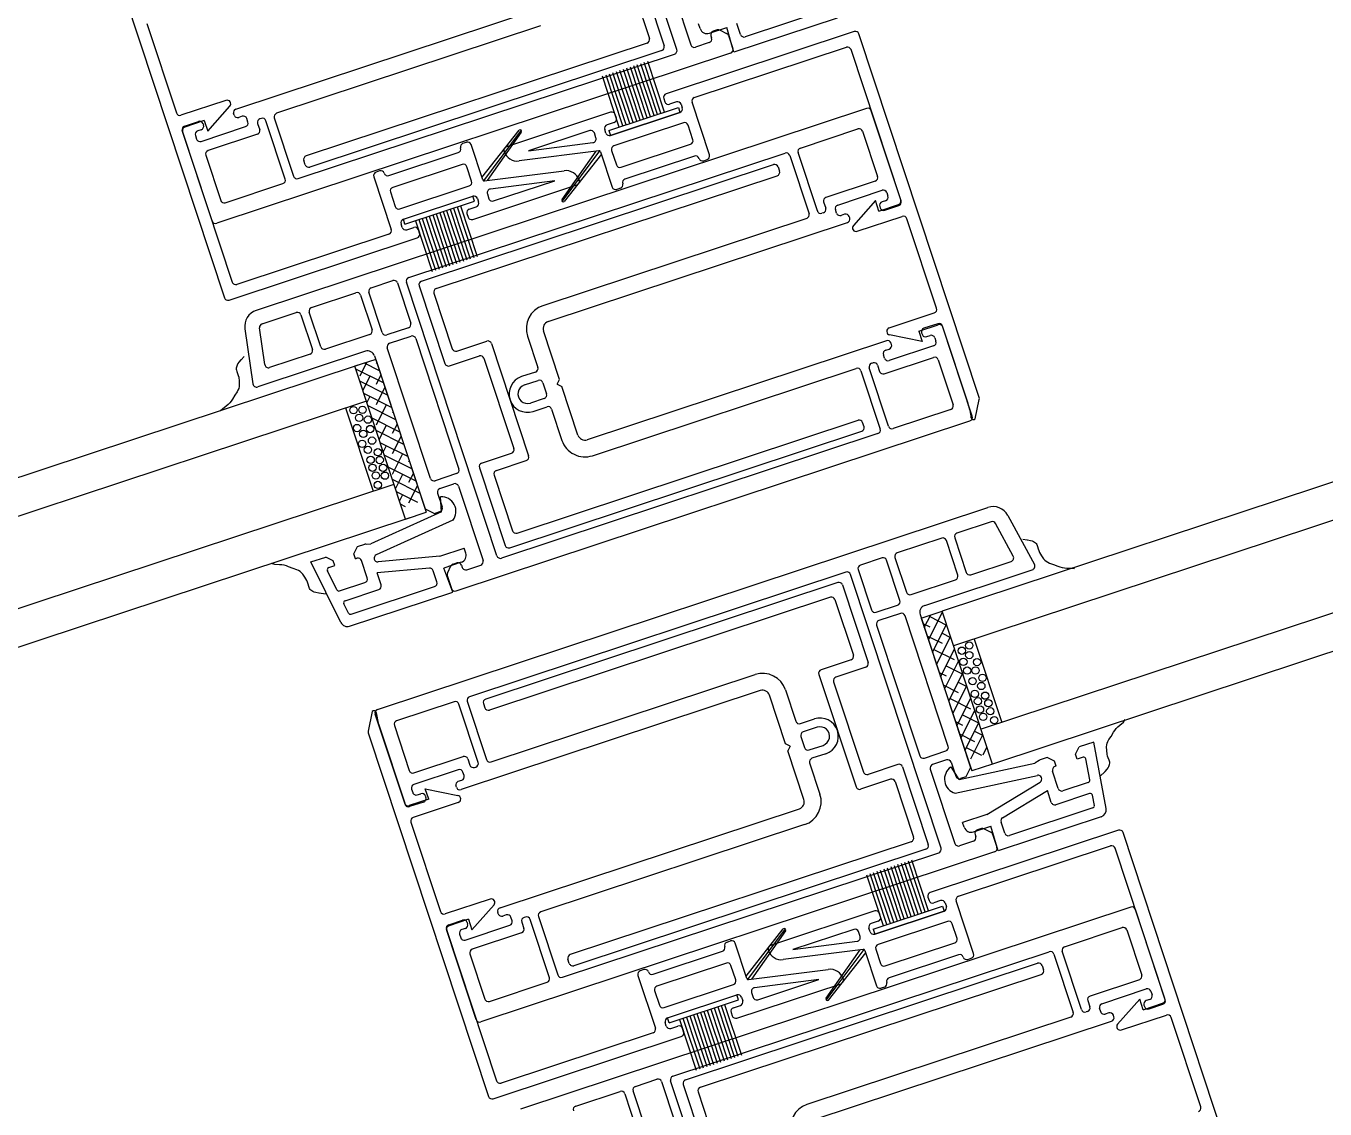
# Model space of a CAD drawing. Header units: millimetres. Extents: x 13515 to 183937, y -33900 to -660.
# Drawn here: x 118601.051 to 118603.831, y -19213.225 to -19210.907 of the extents above; entities that cross this region are included whole.
import ezdxf

# ---------------------------------------------------------------- set-up
doc = ezdxf.new("R2010")
doc.units = ezdxf.units.MM
doc.header["$LTSCALE"] = 100
doc.header["$MEASUREMENT"] = 0
doc.layers.get('0').update_dxf_attribs({"linetype": 'CONTINUOUS'})
for name, color, linetype in [('ELE9', 9, 'CONTINUOUS'), ('WIN-G', 252, 'CONTINUOUS'), ('WIN2', 5, 'CONTINUOUS')]:
    doc.layers.add(name, color=color, linetype=linetype)

# ---------------------------------------------------------------- blocks, each defined once
blk = doc.blocks.new('A$C72B425C6')
at = {"ltscale": 1000}
blk.add_wipeout([(246, 0), (246, 800), (0, 800), (0, 0)], dxfattribs=at)
at = {"layer": 'WIN-G'}
for p, q in [((137.5, 672.62), (137.5, 382.85)), ((142.5, 672), (142.5, 382.85)), ((154.5, 672), (154.5, 382.85)), ((159.5, 672.62), (159.5, 382.85)), ((137.28, 400.91), (137.5, 401.53)), ((137.5, 401.53), (137.62, 401.87)), ((159.7, 401.64), (159.41, 401.98)), ((159.92, 401.02), (159.7, 401.64)), ((136.2, 399.32), (136.62, 399.81)), ((136.62, 399.81), (136.82, 400.06)), ((136.82, 400.06), (137, 400.32)), ((137, 400.32), (137.15, 400.61)), ((137.15, 400.61), (137.28, 400.91)), ((160.05, 400.72), (159.92, 401.02)), ((160.2, 400.43), (160.05, 400.72)), ((160.38, 400.17), (160.2, 400.43)), ((160.58, 399.92), (160.38, 400.17)), ((161, 399.43), (160.58, 399.92)), ((132.39, 397.73), (132.63, 397.91)), ((132.63, 397.91), (132.76, 397.98)), ((132.76, 397.98), (132.9, 398.02)), ((132.9, 398.02), (133.05, 398.04)), ((133.05, 398.04), (133.21, 398.04)), ((133.21, 398.04), (133.52, 398.02)), ((133.52, 398.02), (133.79, 398.02)), ((133.79, 398.02), (134.05, 398.05)), ((134.05, 398.05), (134.57, 398.15)), ((134.57, 398.15), (135.06, 398.29)), ((135.06, 398.29), (135.28, 398.39)), ((135.28, 398.39), (135.49, 398.52)), ((135.49, 398.52), (135.69, 398.69)), ((135.69, 398.69), (135.87, 398.89)), ((135.87, 398.89), (136.2, 399.32)), ((161.33, 399), (161, 399.43)), ((161.51, 398.8), (161.33, 399)), ((161.71, 398.63), (161.51, 398.8)), ((161.92, 398.51), (161.71, 398.63)), ((162.15, 398.4), (161.92, 398.51)), ((162.63, 398.26), (162.15, 398.4)), ((163.15, 398.16), (162.63, 398.26)), ((163.41, 398.13), (163.15, 398.16)), ((163.68, 398.13), (163.41, 398.13)), ((163.99, 398.15), (163.68, 398.13)), ((164.15, 398.15), (163.99, 398.15)), ((164.3, 398.13), (164.15, 398.15)), ((164.44, 398.09), (164.3, 398.13)), ((164.57, 398.02), (164.44, 398.09)), ((164.81, 397.84), (164.57, 398.02)), ((131.6, 396.43), (131.88, 396.99)), ((131.88, 396.99), (131.89, 397.02)), ((131.89, 397.02), (132.11, 397.4)), ((132.11, 397.4), (132.24, 397.57)), ((132.24, 397.57), (132.39, 397.73)), ((164.96, 397.68), (164.81, 397.84)), ((165.09, 397.51), (164.96, 397.68)), ((165.31, 397.13), (165.09, 397.51)), ((165.32, 397.1), (165.31, 397.13)), ((165.72, 396.3), (165.32, 397.1)), ((142.5, 385.85), (154.5, 385.85)), ((159.5, 382.85), (137.5, 382.85)), ((137.5, 379.85), (137.5, 382.85)), ((140.64, 379.85), (137.64, 382.85)), ((137.68, 381.04), (139.49, 382.85)), ((142.4, 379.85), (139.4, 382.85)), ((140.33, 381.92), (141.26, 382.85)), ((144.17, 379.85), (141.17, 382.85)), ((142.1, 380.15), (144.31, 382.36)), ((145.94, 379.85), (142.94, 382.85)), ((142.98, 382.81), (143.03, 382.85)), ((147.71, 379.85), (144.71, 382.85)), ((144.75, 381.04), (146.56, 382.85)), ((149.47, 379.85), (146.47, 382.85)), ((147.4, 381.92), (148.33, 382.85)), ((151.24, 379.85), (148.24, 382.85)), ((149.17, 380.15), (151.38, 382.36)), ((153.01, 379.85), (150.01, 382.85)), ((150.05, 382.81), (150.1, 382.85)), ((154.78, 379.85), (151.78, 382.85)), ((151.82, 381.04), (153.63, 382.85)), ((156.55, 379.85), (153.55, 382.85)), ((154.47, 381.92), (155.4, 382.85)), ((157.9, 380.26), (155.31, 382.85)), ((157.9, 382.03), (157.08, 382.85)), ((157.13, 382.81), (157.17, 382.85)), ((159.5, 382.85), (159.5, 379.85)), ((72.3, 329.45), (72.3, 380.15)), ((72.8, 380.65), (73.4, 380.65)), ((73.9, 331.05), (73.9, 380.15)), ((109.1, 331.05), (109.1, 380.15)), ((110.2, 380.65), (109.6, 380.65)), ((110.7, 329.45), (110.7, 380.15)), ((138.87, 379.85), (137.5, 381.22)), ((138.26, 379.85), (139.01, 380.6)), ((140.03, 379.85), (141.66, 381.48)), ((145.33, 379.85), (146.08, 380.6)), ((147.1, 379.85), (148.73, 381.48)), ((152.4, 379.85), (153.15, 380.6)), ((154.17, 379.85), (155.8, 381.48)), ((156.24, 380.15), (157.9, 381.81)), ((187.3, 329.45), (187.3, 380.15)), ((187.8, 380.65), (188.4, 380.65)), ((188.9, 331.05), (188.9, 380.15)), ((137.5, 379.85), (159.5, 379.85)), ((41, 371.05), (52.2, 371.05)), ((52.7, 370.55), (52.7, 319.85)), ((129.3, 370.55), (129.3, 319.85)), ((129.8, 371.05), (141, 371.05)), ((141.5, 370.55), (141.5, 366.25)), ((155.5, 370.55), (155.5, 366.25)), ((156, 371.05), (167.2, 371.05)), ((167.7, 370.55), (167.7, 319.85)), ((42.6, 369.45), (50.6, 369.45)), ((51.1, 368.95), (51.1, 319.85)), ((130.9, 368.95), (130.9, 319.85)), ((131.4, 369.45), (139.4, 369.45)), ((139.9, 368.95), (139.9, 364.65)), ((157.1, 368.95), (157.1, 364.65)), ((157.6, 369.45), (165.6, 369.45)), ((166.1, 368.95), (166.1, 319.85)), ((140.4, 364.15), (156.6, 364.15)), ((142, 365.75), (155, 365.75)), ((83.4, 335.85), (99.6, 335.85)), ((82.9, 331.05), (82.9, 335.35)), ((85, 334.25), (98, 334.25)), ((100.1, 331.05), (100.1, 335.35)), ((84.5, 329.45), (84.5, 333.75)), ((98.5, 329.45), (98.5, 333.75)), ((74.4, 330.55), (82.4, 330.55)), ((100.6, 330.55), (108.6, 330.55)), ((189.4, 330.55), (197.4, 330.55)), ((72.8, 328.95), (84, 328.95)), ((99, 328.95), (110.2, 328.95)), ((187.8, 328.95), (199, 328.95)), ((82.13, 320.15), (80.5, 318.52)), ((80.5, 320.15), (102.5, 320.15)), ((80.5, 320.15), (80.5, 317.15)), ((83.89, 320.15), (80.89, 317.15)), ((80.96, 320.15), (81.1, 320.01)), ((85.66, 320.15), (82.66, 317.15)), ((82.73, 320.15), (83.75, 319.12)), ((87.43, 320.15), (84.43, 317.15)), ((84.49, 320.15), (86.4, 318.24)), ((89.2, 320.15), (86.2, 317.15)), ((90.97, 320.15), (87.97, 317.15)), ((88.03, 320.15), (88.17, 320.01)), ((92.73, 320.15), (89.73, 317.15)), ((89.8, 320.15), (90.82, 319.12)), ((94.5, 320.15), (91.5, 317.15)), ((91.57, 320.15), (93.48, 318.24)), ((96.27, 320.15), (93.27, 317.15)), ((98.04, 320.15), (95.04, 317.15)), ((95.1, 320.15), (95.24, 320.01)), ((99.8, 320.15), (96.8, 317.15)), ((96.87, 320.15), (97.89, 319.12)), ((98.64, 320.15), (100.55, 318.24)), ((102.5, 317.15), (102.5, 320.15)), ((52.2, 319.35), (51.6, 319.35)), ((80.5, 318.84), (81.98, 317.36)), ((82.43, 318.68), (83.96, 317.15)), ((86.85, 319.57), (89.06, 317.36)), ((89.5, 318.68), (91.03, 317.15)), ((93.92, 319.57), (96.13, 317.36)), ((96.57, 318.68), (98.1, 317.15)), ((100.9, 319.48), (98.57, 317.15)), ((129.8, 319.35), (130.4, 319.35)), ((167.2, 319.35), (166.6, 319.35)), ((80.5, 317.77), (80.5, 128)), ((102.5, 317.15), (80.5, 317.15)), ((85.08, 317.8), (85.73, 317.15)), ((85.5, 317.15), (85.5, 128)), ((92.15, 317.8), (92.8, 317.15)), ((97.5, 317.15), (97.5, 128)), ((99.22, 317.8), (99.87, 317.15)), ((100.9, 317.71), (100.34, 317.15)), ((102.5, 317.77), (102.5, 128)), ((85.5, 314.15), (97.5, 314.15)), ((74.48, 303.21), (74.75, 302.65)), ((74.75, 302.65), (74.77, 302.62)), ((74.77, 302.62), (74.99, 302.25)), ((74.99, 302.25), (75.12, 302.07)), ((75.12, 302.07), (75.27, 301.91)), ((107.9, 302.02), (107.66, 301.84)), ((108.05, 302.18), (107.9, 302.02)), ((108.18, 302.35), (108.05, 302.18)), ((108.4, 302.73), (108.18, 302.35)), ((108.41, 302.76), (108.4, 302.73)), ((108.81, 303.56), (108.41, 302.76)), ((75.27, 301.91), (75.51, 301.73)), ((75.51, 301.73), (75.64, 301.66)), ((75.64, 301.66), (75.77, 301.62)), ((75.77, 301.62), (75.93, 301.6)), ((75.93, 301.6), (76.08, 301.6)), ((76.08, 301.6), (76.4, 301.62)), ((76.4, 301.62), (76.67, 301.62)), ((76.67, 301.62), (76.93, 301.6)), ((76.93, 301.6), (77.45, 301.5)), ((77.45, 301.5), (77.93, 301.35)), ((77.93, 301.35), (78.16, 301.25)), ((78.16, 301.25), (78.37, 301.12)), ((78.37, 301.12), (78.57, 300.95)), ((78.57, 300.95), (78.75, 300.75)), ((78.75, 300.75), (79.08, 300.33)), ((79.08, 300.33), (79.5, 299.83)), ((104.09, 300.43), (103.67, 299.94)), ((104.42, 300.86), (104.09, 300.43)), ((104.6, 301.06), (104.42, 300.86)), ((104.8, 301.23), (104.6, 301.06)), ((105.01, 301.36), (104.8, 301.23)), ((105.24, 301.46), (105.01, 301.36)), ((105.72, 301.6), (105.24, 301.46)), ((106.24, 301.7), (105.72, 301.6)), ((106.5, 301.73), (106.24, 301.7)), ((106.77, 301.73), (106.5, 301.73)), ((107.09, 301.71), (106.77, 301.73)), ((107.24, 301.71), (107.09, 301.71)), ((107.39, 301.73), (107.24, 301.71)), ((107.53, 301.77), (107.39, 301.73)), ((107.66, 301.84), (107.53, 301.77)), ((79.5, 299.83), (79.7, 299.58)), ((79.7, 299.58), (79.88, 299.32)), ((79.88, 299.32), (80.03, 299.04)), ((80.03, 299.04), (80.16, 298.74)), ((80.16, 298.74), (80.38, 298.11)), ((103.01, 298.84), (102.79, 298.22)), ((103.14, 299.14), (103.01, 298.84)), ((103.29, 299.43), (103.14, 299.14)), ((103.47, 299.69), (103.29, 299.43)), ((103.67, 299.94), (103.47, 299.69)), ((80.38, 298.11), (80.5, 297.77)), ((102.79, 298.22), (102.5, 297.88))]:
    blk.add_line(p, q, dxfattribs=at)
for centre in [(145.6, 385.22), (147.88, 385.24), (153.88, 384.96), (143.12, 384.92), (143.47, 383.72), (144.36, 384.51), (144.98, 383.45), (146.29, 383.57), (146.63, 384.65), (147.88, 383.82), (148.89, 384.74), (149.64, 383.56), (150.31, 384.82), (150.73, 383.65), (151.42, 384.92), (151.89, 383.56), (152.56, 384.82), (152.98, 383.65), (86.47, 316.28), (87.98, 316.55), (89.29, 316.43), (90.88, 316.18), (92.64, 316.44), (93.73, 316.35), (94.89, 316.44), (95.98, 316.35), (86.12, 315.08), (87.36, 315.49), (88.6, 314.78), (89.63, 315.34), (90.88, 314.76), (91.89, 315.26), (93.31, 315.18), (94.42, 315.08), (95.56, 315.18), (96.88, 315.04)]:
    blk.add_circle(centre, 0.5, dxfattribs=at)
for centre, start, end in [((72.8, 380.15), 90, 180), ((73.4, 380.15), 0, 90), ((109.6, 380.15), 90, 180), ((110.2, 380.15), 0, 90), ((187.8, 380.15), 90, 180), ((188.4, 380.15), 0, 90), ((52.2, 370.55), 0, 90), ((129.8, 370.55), 90, 180), ((141, 370.55), 0, 90), ((156, 370.55), 90, 180), ((167.2, 370.55), 0, 90), ((50.6, 368.95), 0, 90), ((131.4, 368.95), 90, 180), ((139.4, 368.95), 0, 90), ((157.6, 368.95), 90, 180), ((165.6, 368.95), 0, 90), ((142, 366.25), 180, 270), ((155, 366.25), 270, 0), ((140.4, 364.65), 180, 270), ((156.6, 364.65), 270, 0), ((83.4, 335.35), 90, 180), ((99.6, 335.35), 0, 90), ((85, 333.75), 90, 180), ((98, 333.75), 0, 90), ((74.4, 331.05), 180, 270), ((82.4, 331.05), 270, 0), ((100.6, 331.05), 180, 270), ((108.6, 331.05), 270, 0), ((189.4, 331.05), 180, 270), ((72.8, 329.45), 180, 270), ((84, 329.45), 270, 0), ((99, 329.45), 180, 270), ((110.2, 329.45), 270, 0), ((187.8, 329.45), 180, 270), ((51.6, 319.85), 180, 270), ((52.2, 319.85), 270, 0), ((129.8, 319.85), 180, 270), ((130.4, 319.85), 270, 0), ((166.6, 319.85), 180, 270), ((167.2, 319.85), 270, 0)]:
    blk.add_arc(centre, 0.5, start, end, dxfattribs=at)
at = {"layer": 'WIN2'}
for p, q in [((58.5, 396.35), (58.5, 369.25)), ((111.35, 396.85), (59, 396.85)), ((113.94, 395.43), (111.6, 396.78)), ((127.9, 395.52), (135.41, 396.84)), ((136, 380.85), (136, 396.35)), ((161, 396.96), (161, 394.83)), ((170.13, 395.68), (161, 396.96)), ((173.5, 396.35), (173.5, 369.25)), ((226.35, 396.85), (174, 396.85)), ((56, 394.69), (56, 379.84)), ((60.2, 372.75), (60.2, 394.65)), ((82.35, 395.15), (60.7, 395.15)), ((69, 394.65), (69, 306.75)), ((82.5, 395.15), (69.5, 395.15)), ((82.85, 391.85), (82.85, 394.65)), ((83, 392.65), (83, 394.65)), ((84.55, 388.17), (84.55, 394.65)), ((97.95, 395.15), (85.05, 395.15)), ((98.45, 388.17), (98.45, 394.65)), ((100, 394.65), (100, 392.65)), ((100.15, 391.85), (100.15, 394.65)), ((113.5, 395.15), (100.5, 395.15)), ((111.68, 395.15), (100.65, 395.15)), ((114, 320.65), (114, 394.65)), ((133.41, 394.46), (128.41, 393.58)), ((161.8, 394.03), (161, 394.83)), ((162.5, 394.89), (162.5, 394.03)), ((165.74, 394.78), (162.85, 395.19)), ((166, 394.48), (166, 390.83)), ((169.24, 394.29), (167.85, 394.49)), ((171, 394.69), (171, 379.84)), ((175.2, 372.75), (175.2, 394.65)), ((197.35, 395.15), (175.7, 395.15)), ((184, 394.65), (184, 306.75)), ((197.5, 395.15), (184.5, 395.15)), ((197.85, 391.85), (197.85, 394.65)), ((198, 392.65), (198, 394.65)), ((199.55, 388.17), (199.55, 394.65)), ((212.95, 395.15), (200.05, 395.15)), ((54.5, 393.99), (54.5, 381.96)), ((71.3, 384.35), (71.3, 392.65)), ((71.8, 393.15), (78.3, 393.15)), ((78.8, 392.65), (78.8, 385.55)), ((80.3, 386.75), (80.3, 393.15)), ((80.8, 393.65), (81.3, 393.65)), ((81.8, 393.15), (81.8, 392.65)), ((101.2, 392.65), (101.2, 393.15)), ((101.7, 393.65), (102.2, 393.65)), ((102.7, 393.15), (102.7, 386.75)), ((104.2, 385.55), (104.2, 392.65)), ((104.7, 393.15), (111.2, 393.15)), ((111.7, 392.65), (111.7, 384.35)), ((126, 305.35), (126, 393.25)), ((128, 393.08), (128, 388.15)), ((134, 388.15), (134, 393.97)), ((162.5, 394.03), (161.8, 394.03)), ((167.5, 394.19), (167.5, 389.33)), ((169.5, 393.99), (169.5, 381.96)), ((186.3, 384.35), (186.3, 392.65)), ((186.8, 393.15), (193.3, 393.15)), ((193.8, 392.65), (193.8, 385.55)), ((195.3, 386.75), (195.3, 393.15)), ((195.8, 393.65), (196.3, 393.65)), ((196.8, 393.15), (196.8, 392.65)), ((81.35, 391.85), (83.62, 387.92)), ((82.85, 391.85), (81.35, 391.85)), ((82.3, 392.15), (82.5, 392.15)), ((101.65, 391.85), (99.38, 387.92)), ((100.15, 391.85), (101.65, 391.85)), ((100.5, 392.15), (100.7, 392.15)), ((161.8, 391.03), (161, 390.23)), ((162.5, 391.03), (161.8, 391.03)), ((162.5, 391.03), (162.5, 390.83)), ((196.35, 391.85), (198.62, 387.92)), ((197.85, 391.85), (196.35, 391.85)), ((197.3, 392.15), (197.5, 392.15)), ((161, 390.23), (161, 389.2)), ((161.05, 389.04), (161.21, 388.39)), ((165.5, 390.33), (163, 390.33)), ((81.8, 387.25), (81.8, 386.75)), ((82.5, 387.75), (82.3, 387.75)), ((83, 344.15), (83, 387.25)), ((100, 387.25), (100, 344.15)), ((100.7, 387.75), (100.5, 387.75)), ((101.2, 386.75), (101.2, 387.25)), ((128.5, 387.65), (133.5, 387.65)), ((160.1, 377.86), (161.21, 388.39)), ((161.69, 376.75), (162.9, 388.18)), ((165.8, 379.96), (163.88, 388.24)), ((166.9, 381.85), (165.28, 388.83)), ((167, 388.83), (165.28, 388.83)), ((196.8, 387.25), (196.8, 386.75)), ((197.5, 387.75), (197.3, 387.75)), ((198, 344.15), (198, 387.25)), ((81.3, 386.25), (80.8, 386.25)), ((102.2, 386.25), (101.7, 386.25)), ((128, 385.95), (128, 379.55)), ((133.5, 386.45), (128.5, 386.45)), ((134, 379.55), (134, 385.95)), ((196.3, 386.25), (195.8, 386.25)), ((80.2, 383.85), (71.8, 383.85)), ((79.3, 385.05), (80.2, 385.05)), ((80.7, 384.55), (80.7, 384.35)), ((102.3, 384.35), (102.3, 384.55)), ((102.8, 385.05), (103.7, 385.05)), ((111.2, 383.85), (102.8, 383.85)), ((195.2, 383.85), (186.8, 383.85)), ((194.3, 385.05), (195.2, 385.05)), ((195.7, 384.55), (195.7, 384.35)), ((71.3, 327.95), (71.3, 382.15)), ((71.8, 382.65), (80.2, 382.65)), ((80.7, 382.15), (80.7, 344.15)), ((102.3, 344.15), (102.3, 382.15)), ((102.8, 382.65), (111.2, 382.65)), ((111.7, 382.15), (111.7, 327.95)), ((186.3, 327.95), (186.3, 382.15)), ((186.8, 382.65), (195.2, 382.65)), ((195.7, 382.15), (195.7, 344.15)), ((54, 381.46), (52.39, 381.46)), ((169, 381.46), (167.39, 381.46)), ((52.4, 378.64), (52.4, 378.05)), ((56, 379.84), (52.5, 379.96)), ((52.5, 377.46), (52.5, 379.96)), ((52.55, 379), (53.26, 379.7)), ((53.61, 379.85), (55.5, 379.85)), ((56, 379.35), (56, 305.35)), ((128.5, 379.05), (133.5, 379.05)), ((137, 379.85), (159, 379.85)), ((159, 379.85), (160, 378.85)), ((160, 378.85), (160, 378.05)), ((165.8, 379.96), (165.8, 376.46)), ((167.4, 378.64), (167.4, 378.05)), ((171, 379.84), (167.5, 379.96)), ((167.5, 377.46), (167.5, 379.96)), ((167.55, 379), (168.26, 379.7)), ((168.61, 379.85), (170.5, 379.85)), ((171, 379.35), (171, 305.35)), ((52.9, 377.55), (53.2, 377.55)), ((53.7, 377.05), (53.7, 375.05)), ((128, 377.35), (128, 374.25)), ((134.3, 377.85), (128.5, 377.85)), ((134.8, 374.25), (134.8, 377.35)), ((136, 377.35), (136, 374.25)), ((155.3, 377.85), (136.5, 377.85)), ((155.8, 374.25), (155.8, 377.35)), ((157, 377.05), (157, 375.05)), ((157.5, 377.55), (159.5, 377.55)), ((160.1, 377.86), (158.1, 377.33)), ((167.9, 377.55), (168.2, 377.55)), ((168.7, 377.05), (168.7, 375.05)), ((51.5, 376.46), (50.8, 376.46)), ((166.5, 376.46), (165.8, 376.46)), ((42.5, 374.55), (53.2, 374.55)), ((128.5, 373.75), (134.3, 373.75)), ((136.5, 373.75), (155.3, 373.75)), ((157.5, 374.55), (168.2, 374.55)), ((53.2, 372.55), (13.8, 372.55)), ((53.7, 317.85), (53.7, 372.05)), ((68.3, 372.25), (60.7, 372.25)), ((68.8, 371.25), (68.8, 371.75)), ((128.3, 372.05), (128.3, 317.85)), ((168.2, 372.55), (128.8, 372.55)), ((168.7, 317.85), (168.7, 372.05)), ((183.3, 372.25), (175.7, 372.25)), ((183.8, 371.25), (183.8, 371.75)), ((60, 370.25), (60, 369.25)), ((60.5, 370.75), (61, 370.75)), ((60.8, 360.25), (60.8, 370.25)), ((60.8, 370.25), (61.5, 370.25)), ((61.5, 370.25), (61.5, 360.25)), ((61.5, 360.25), (61.5, 370.25)), ((63, 370.25), (63, 360.25)), ((65.6, 370.75), (63.5, 370.75)), ((66.1, 360.25), (66.1, 370.25)), ((67.8, 370.25), (67.8, 360.25)), ((175, 370.25), (175, 369.25)), ((175.5, 370.75), (176, 370.75)), ((175.8, 360.25), (175.8, 370.25)), ((175.8, 370.25), (176.5, 370.25)), ((176.5, 370.25), (176.5, 360.25)), ((176.5, 360.25), (176.5, 370.25)), ((178, 370.25), (178, 360.25)), ((180.6, 370.75), (178.5, 370.75)), ((181.1, 360.25), (181.1, 370.25)), ((182.8, 370.25), (182.8, 360.25)), ((60.8, 368.25), (53.5, 368.25)), ((60.8, 367.75), (53.5, 367.75)), ((59, 368.75), (59.5, 368.75)), ((175.8, 368.25), (168.5, 368.25)), ((175.8, 367.75), (168.5, 367.75)), ((174, 368.75), (174.5, 368.75)), ((60.8, 367.25), (53.5, 367.25)), ((60.8, 366.75), (53.5, 366.75)), ((60.8, 366.25), (53.5, 366.25)), ((175.8, 367.25), (168.5, 367.25)), ((175.8, 366.75), (168.5, 366.75)), ((175.8, 366.25), (168.5, 366.25)), ((60.8, 365.75), (53.5, 365.75)), ((60.8, 365.25), (53.5, 365.25)), ((60.8, 364.75), (53.5, 364.75)), ((60.8, 364.25), (53.5, 364.25)), ((175.8, 365.75), (168.5, 365.75)), ((175.8, 365.25), (168.5, 365.25)), ((175.8, 364.75), (168.5, 364.75)), ((175.8, 364.25), (168.5, 364.25)), ((60.8, 363.75), (53.5, 363.75)), ((60.8, 363.25), (53.5, 363.25)), ((60.8, 363.25), (53.5, 363.25)), ((60.8, 362.75), (53.5, 362.75)), ((175.8, 363.75), (168.5, 363.75)), ((175.8, 363.25), (168.5, 363.25)), ((175.8, 363.25), (168.5, 363.25)), ((175.8, 362.75), (168.5, 362.75)), ((60.8, 362.25), (53.5, 362.25)), ((60.8, 361.75), (53.5, 361.75)), ((58.5, 361.25), (58.5, 346.25)), ((59.5, 361.75), (59, 361.75)), ((60, 361.25), (60, 360.25)), ((146, 359.65), (146, 361.65)), ((147.2, 361.65), (147.2, 359.65)), ((149.8, 359.65), (149.8, 361.65)), ((151, 361.65), (151, 359.65)), ((175.8, 362.25), (168.5, 362.25)), ((175.8, 361.75), (168.5, 361.75)), ((173.5, 361.25), (173.5, 346.25)), ((174.5, 361.75), (174, 361.75)), ((175, 361.25), (175, 360.25)), ((61, 359.75), (60.5, 359.75)), ((60.8, 360.25), (61.5, 360.25)), ((63.5, 359.75), (65.6, 359.75)), ((68.8, 359.25), (68.8, 358.75)), ((141, 359.15), (145.5, 359.15)), ((147.7, 359.15), (149.3, 359.15)), ((151.5, 359.15), (156, 359.15)), ((176, 359.75), (175.5, 359.75)), ((175.8, 360.25), (176.5, 360.25)), ((178.5, 359.75), (180.6, 359.75)), ((183.8, 359.25), (183.8, 358.75)), ((60, 357.75), (60, 348.95)), ((60, 348.95), (61.69, 357.65)), ((61.2, 358.25), (60.5, 358.25)), ((63, 358.09), (60.9, 347.29)), ((67.75, 351.21), (62.93, 357.7)), ((68.02, 351.13), (63.07, 358.2)), ((63.2, 358.25), (68.3, 358.25)), ((63.55, 358.25), (68.1, 351.39)), ((148.5, 357.35), (148, 356.85)), ((148.5, 357.35), (149, 356.85)), ((175, 357.75), (175, 348.95)), ((175, 348.95), (176.69, 357.65)), ((176.2, 358.25), (175.5, 358.25)), ((178, 358.09), (175.9, 347.29)), ((182.75, 351.21), (177.93, 357.7)), ((183.02, 351.13), (178.07, 358.2)), ((178.2, 358.25), (183.3, 358.25)), ((178.55, 358.25), (183.1, 351.39)), ((42, 312.75), (42, 355.85)), ((44.3, 355.85), (44.3, 317.85)), ((137.7, 317.85), (137.7, 355.85)), ((140, 355.85), (140, 312.75)), ((148, 356.85), (141, 356.85)), ((156, 356.85), (149, 356.85)), ((157, 312.75), (157, 355.85)), ((159.3, 355.85), (159.3, 317.85)), ((65.97, 354.25), (66, 354.25)), ((66.5, 338.75), (66.5, 353.75)), ((180.97, 354.25), (181, 354.25)), ((181.5, 338.75), (181.5, 353.75)), ((62, 341.91), (64.1, 352.71)), ((177, 341.91), (179.1, 352.71)), ((65, 351.05), (63.31, 342.35)), ((65, 342.25), (65, 351.05)), ((180, 351.05), (178.31, 342.35)), ((180, 342.25), (180, 351.05)), ((61.45, 341.75), (56.9, 348.6)), ((56.98, 348.87), (61.94, 341.8)), ((57.25, 348.79), (62.08, 342.3)), ((176.45, 341.75), (171.9, 348.6)), ((171.98, 348.87), (176.94, 341.8)), ((172.25, 348.79), (177.08, 342.3)), ((59.04, 345.75), (59, 345.75)), ((174.04, 345.75), (174, 345.75)), ((91, 343.15), (84, 343.15)), ((91.5, 342.65), (91, 343.15)), ((91.5, 342.65), (92, 343.15)), ((99, 343.15), (92, 343.15)), ((56.2, 340.75), (56.2, 341.25)), ((61.81, 341.75), (56.7, 341.75)), ((63.8, 341.75), (64.5, 341.75)), ((171.2, 340.75), (171.2, 341.25)), ((176.81, 341.75), (171.7, 341.75)), ((178.8, 341.75), (179.5, 341.75)), ((57.2, 329.75), (57.2, 339.75)), ((58.9, 339.75), (58.9, 329.75)), ((61.5, 340.25), (59.4, 340.25)), ((62, 329.75), (62, 339.75)), ((63.5, 329.75), (63.5, 339.75)), ((63.5, 329.75), (63.5, 339.75)), ((64.2, 339.75), (63.5, 339.75)), ((64, 340.25), (64.5, 340.25)), ((64.2, 329.75), (64.2, 339.75)), ((65, 338.75), (65, 339.75)), ((84, 340.85), (88.5, 340.85)), ((89, 340.35), (89, 338.35)), ((90.2, 338.35), (90.2, 340.35)), ((90.7, 340.85), (92.3, 340.85)), ((92.8, 340.35), (92.8, 338.35)), ((94, 338.35), (94, 340.35)), ((94.5, 340.85), (99, 340.85)), ((172.2, 329.75), (172.2, 339.75)), ((173.9, 339.75), (173.9, 329.75)), ((176.5, 340.25), (174.4, 340.25)), ((177, 329.75), (177, 339.75)), ((178.5, 329.75), (178.5, 339.75)), ((178.5, 329.75), (178.5, 339.75)), ((179.2, 339.75), (178.5, 339.75)), ((179, 340.25), (179.5, 340.25)), ((179.2, 329.75), (179.2, 339.75)), ((180, 338.75), (180, 339.75)), ((64.2, 337.75), (71.5, 337.75)), ((65.5, 338.25), (66, 338.25)), ((179.2, 337.75), (186.5, 337.75)), ((180.5, 338.25), (181, 338.25)), ((64.2, 337.25), (71.5, 337.25)), ((64.2, 336.75), (71.5, 336.75)), ((64.2, 336.25), (71.5, 336.25)), ((64.2, 335.75), (71.5, 335.75)), ((179.2, 337.25), (186.5, 337.25)), ((179.2, 336.75), (186.5, 336.75)), ((179.2, 336.25), (186.5, 336.25)), ((179.2, 335.75), (186.5, 335.75)), ((64.2, 335.25), (71.5, 335.25)), ((64.2, 334.75), (71.5, 334.75)), ((64.2, 334.25), (71.5, 334.25)), ((179.2, 335.25), (186.5, 335.25)), ((179.2, 334.75), (186.5, 334.75)), ((179.2, 334.25), (186.5, 334.25)), ((64.2, 333.75), (71.5, 333.75)), ((64.2, 333.25), (71.5, 333.25)), ((64.2, 332.75), (71.5, 332.75)), ((64.2, 332.75), (71.5, 332.75)), ((64.2, 332.25), (71.5, 332.25)), ((179.2, 333.75), (186.5, 333.75)), ((179.2, 333.25), (186.5, 333.25)), ((179.2, 332.75), (186.5, 332.75)), ((179.2, 332.75), (186.5, 332.75)), ((179.2, 332.25), (186.5, 332.25)), ((64.2, 331.75), (71.5, 331.75)), ((64.2, 331.25), (71.5, 331.25)), ((65, 329.75), (65, 330.75)), ((66, 331.25), (65.5, 331.25)), ((66.5, 303.65), (66.5, 330.75)), ((179.2, 331.75), (186.5, 331.75)), ((179.2, 331.25), (186.5, 331.25)), ((180, 329.75), (180, 330.75)), ((181, 331.25), (180.5, 331.25)), ((181.5, 303.65), (181.5, 330.75)), ((56.2, 328.75), (56.2, 328.25)), ((59.4, 329.25), (61.5, 329.25)), ((64.2, 329.75), (63.5, 329.75)), ((64.5, 329.25), (64, 329.25)), ((171.2, 328.75), (171.2, 328.25)), ((174.4, 329.25), (176.5, 329.25)), ((179.2, 329.75), (178.5, 329.75)), ((179.5, 329.25), (179, 329.25)), ((56.7, 327.75), (64.3, 327.75)), ((64.8, 327.25), (64.8, 305.35)), ((111.2, 327.45), (71.8, 327.45)), ((171.7, 327.75), (179.3, 327.75)), ((179.8, 327.25), (179.8, 305.35)), ((226.2, 327.45), (186.8, 327.45)), ((71, 322.65), (71, 325.75)), ((71.5, 326.25), (77.3, 326.25)), ((77.8, 325.75), (77.8, 322.65)), ((79, 322.65), (79, 325.75)), ((79.5, 326.25), (98.3, 326.25)), ((98.8, 325.75), (98.8, 322.65)), ((100.5, 325.45), (111.2, 325.45)), ((186, 322.65), (186, 325.75)), ((186.5, 326.25), (192.3, 326.25)), ((100, 322.95), (100, 324.95)), ((109.5, 323.54), (108.8, 323.54)), ((108.8, 320.04), (108.8, 323.54)), ((111.7, 322.95), (111.7, 324.95)), ((77.3, 322.15), (71.5, 322.15)), ((98.3, 322.15), (79.5, 322.15)), ((100.5, 322.45), (102.5, 322.45)), ((103.1, 322.14), (101.1, 322.67)), ((103, 321.15), (103, 321.95)), ((103.1, 322.14), (104.21, 311.61)), ((104.69, 323.25), (105.9, 311.82)), ((110.4, 321.36), (110.4, 321.95)), ((110.5, 322.54), (110.5, 320.04)), ((110.9, 322.45), (111.2, 322.45)), ((192.3, 322.15), (186.5, 322.15)), ((71, 314.05), (71, 320.45)), ((71.5, 320.95), (76.5, 320.95)), ((77, 320.45), (77, 314.05)), ((80, 320.15), (102, 320.15)), ((102, 320.15), (103, 321.15)), ((108.8, 320.04), (106.88, 311.75)), ((114, 320.16), (110.5, 320.04)), ((110.55, 321), (111.26, 320.3)), ((111.61, 320.15), (113.5, 320.15)), ((114, 305.31), (114, 320.16)), ((186, 314.05), (186, 320.45)), ((186.5, 320.95), (191.5, 320.95)), ((79, 319.15), (79, 303.65)), ((109.9, 318.15), (108.28, 311.17)), ((112, 318.54), (110.39, 318.54)), ((112.5, 306.01), (112.5, 318.04)), ((44.8, 317.35), (53.2, 317.35)), ((128.8, 317.35), (137.2, 317.35)), ((159.8, 317.35), (168.2, 317.35)), ((44.3, 315.65), (44.3, 315.45)), ((53.2, 316.15), (44.8, 316.15)), ((44.8, 314.95), (45.7, 314.95)), ((46.2, 314.45), (46.2, 307.35)), ((53.7, 307.35), (53.7, 315.65)), ((128.3, 315.65), (128.3, 307.35)), ((137.2, 316.15), (128.8, 316.15)), ((135.8, 307.35), (135.8, 314.45)), ((136.3, 314.95), (137.2, 314.95)), ((137.7, 315.45), (137.7, 315.65)), ((159.3, 315.65), (159.3, 315.45)), ((168.2, 316.15), (159.8, 316.15)), ((159.8, 314.95), (160.7, 314.95)), ((161.2, 314.45), (161.2, 307.35)), ((168.7, 307.35), (168.7, 315.65)), ((43.2, 313.25), (43.2, 312.75)), ((44.2, 313.75), (43.7, 313.75)), ((44.7, 306.85), (44.7, 313.25)), ((76.5, 313.55), (71.5, 313.55)), ((137.3, 313.25), (137.3, 306.85)), ((138.3, 313.75), (137.8, 313.75)), ((138.8, 312.75), (138.8, 313.25)), ((158.2, 313.25), (158.2, 312.75)), ((159.2, 313.75), (158.7, 313.75)), ((159.7, 306.85), (159.7, 313.25)), ((40.45, 311.83), (40.45, 305.35)), ((43.65, 308.15), (41.38, 312.08)), ((42.7, 312.25), (42.5, 312.25)), ((71, 306.92), (71, 311.85)), ((71.5, 312.35), (76.5, 312.35)), ((77, 311.85), (77, 306.03)), ((104.05, 310.96), (104.21, 311.61)), ((110, 311.17), (108.28, 311.17)), ((138.35, 308.15), (140.62, 312.08)), ((139.5, 312.25), (139.3, 312.25)), ((141.55, 311.83), (141.55, 305.35)), ((155.45, 311.83), (155.45, 305.35)), ((158.65, 308.15), (156.38, 312.08)), ((157.7, 312.25), (157.5, 312.25)), ((104, 309.77), (104, 310.79)), ((104.8, 308.97), (104, 309.77)), ((105.5, 308.97), (105.5, 309.17)), ((108.5, 309.67), (106, 309.67)), ((109, 305.52), (109, 309.17)), ((110.5, 305.81), (110.5, 310.67)), ((42, 305.35), (42, 307.35)), ((42.15, 308.15), (43.65, 308.15)), ((42.15, 308.15), (42.15, 305.35)), ((42.5, 307.85), (42.7, 307.85)), ((43.2, 307.35), (43.2, 306.85)), ((105.5, 308.97), (104.8, 308.97)), ((139.85, 308.15), (138.35, 308.15)), ((138.8, 306.85), (138.8, 307.35)), ((139.3, 307.85), (139.5, 307.85)), ((139.85, 308.15), (139.85, 305.35)), ((140, 307.35), (140, 305.35)), ((157, 305.35), (157, 307.35)), ((157.15, 308.15), (158.65, 308.15)), ((157.15, 308.15), (157.15, 305.35)), ((157.5, 307.85), (157.7, 307.85)), ((158.2, 307.35), (158.2, 306.85)), ((43.7, 306.35), (44.2, 306.35)), ((46.7, 306.85), (53.2, 306.85)), ((76.41, 305.54), (71.41, 306.42)), ((104.8, 305.97), (104, 305.17)), ((105.5, 305.97), (104.8, 305.97)), ((105.5, 305.11), (105.5, 305.97)), ((112.24, 305.71), (110.85, 305.51)), ((128.8, 306.85), (135.3, 306.85)), ((137.8, 306.35), (138.3, 306.35)), ((158.7, 306.35), (159.2, 306.35)), ((161.7, 306.85), (168.2, 306.85)), ((27.05, 304.85), (39.95, 304.85)), ((55.5, 304.85), (42.5, 304.85)), ((42.65, 304.85), (64.3, 304.85)), ((70.9, 304.48), (78.41, 303.16)), ((104, 303.04), (104, 305.17)), ((113.13, 304.32), (104, 303.04)), ((108.74, 305.22), (105.85, 304.81)), ((126.06, 304.57), (128.41, 303.22)), ((139.5, 304.85), (126.5, 304.85)), ((128.32, 304.85), (139.35, 304.85)), ((142.05, 304.85), (154.95, 304.85)), ((170.5, 304.85), (157.5, 304.85)), ((157.65, 304.85), (179.3, 304.85)), ((13.66, 303.15), (66, 303.15)), ((128.66, 303.15), (181, 303.15))]:
    blk.add_line(p, q, dxfattribs=at)
for centre, radius, start, end in [((59, 396.35), 0.5, 90, 180), ((111.35, 396.35), 0.5, 60, 90), ((135.5, 396.35), 0.5, 0, 100), ((174, 396.35), 0.5, 90, 180), ((60.7, 394.65), 0.5, 90, 180), ((69.5, 394.65), 0.5, 90, 180), ((82.35, 394.65), 0.5, 359.9992, 90), ((82.5, 394.65), 0.5, 0, 90), ((85.05, 394.65), 0.5, 90, 179.9992), ((97.95, 394.65), 0.5, 0, 90), ((100.5, 394.65), 0.5, 90, 180), ((100.65, 394.65), 0.5, 90, 180), ((111.68, 385.15), 10, 78.7007, 90), ((113.5, 394.65), 0.5, 0, 90), ((113.7, 395.25), 0.3, 258.3597, 36.4235), ((128.3, 393.25), 2.3, 100, 180), ((133.5, 393.97), 0.5, 0, 100), ((162.8, 394.89), 0.3, 81.6083, 180.1302), ((165.7, 394.48), 0.3, 359.8698, 82.3765), ((167.8, 394.19), 0.3, 81.6232, 180.1302), ((170, 394.69), 1, 0, 82.3482), ((175.7, 394.65), 0.5, 90, 180), ((184.5, 394.65), 0.5, 90, 180), ((197.35, 394.65), 0.5, 359.9992, 90), ((197.5, 394.65), 0.5, 0, 90), ((200.05, 394.65), 0.5, 90, 179.9992), ((212.95, 394.65), 0.5, 0, 90), ((71.8, 392.65), 0.5, 90, 180), ((78.3, 392.65), 0.5, 0, 90), ((80.8, 393.15), 0.5, 90, 180), ((81.3, 393.15), 0.5, 0, 90), ((82.3, 392.65), 0.5, 180, 270), ((82.5, 392.65), 0.5, 270, 0), ((100.5, 392.65), 0.5, 180, 270), ((100.7, 392.65), 0.5, 270, 0), ((101.7, 393.15), 0.5, 90, 180), ((102.2, 393.15), 0.5, 0, 90), ((104.7, 392.65), 0.5, 90, 180), ((111.2, 392.65), 0.5, 0, 90), ((128.5, 393.08), 0.5, 100, 180), ((169.2, 393.99), 0.3, 359.8698, 82.5644), ((186.8, 392.65), 0.5, 90, 180), ((193.3, 392.65), 0.5, 0, 90), ((195.8, 393.15), 0.5, 90, 180), ((196.3, 393.15), 0.5, 0, 90), ((197.3, 392.65), 0.5, 180, 270), ((197.5, 392.65), 0.5, 270, 0), ((163, 390.83), 0.5, 180, 270), ((165.5, 390.83), 0.5, 270, 0), ((161.3, 389.2), 0.3, 180, 213.1746), ((167, 389.33), 0.5, 270, 0), ((82.3, 387.25), 0.5, 90, 180), ((82.5, 387.25), 0.5, 0, 90), ((84.05, 388.17), 0.5, 210, 359.9992), ((98.95, 388.17), 0.5, 180, 330), ((100.5, 387.25), 0.5, 90, 180), ((100.7, 387.25), 0.5, 0, 90), ((128.5, 388.15), 0.5, 180, 270), ((133.5, 388.15), 0.5, 270, 0), ((163.39, 388.13), 0.5, 13.0609, 174), ((197.3, 387.25), 0.5, 90, 180), ((197.5, 387.25), 0.5, 0, 90), ((199.05, 388.17), 0.5, 210, 359.9992), ((79.3, 385.55), 0.5, 180, 270), ((80.8, 386.75), 0.5, 180, 270), ((81.3, 386.75), 0.5, 270, 0), ((101.7, 386.75), 0.5, 180, 270), ((102.2, 386.75), 0.5, 270, 0), ((103.7, 385.55), 0.5, 270, 0), ((128.5, 385.95), 0.5, 90, 180), ((133.5, 385.95), 0.5, 0, 90), ((194.3, 385.55), 0.5, 180, 270), ((195.8, 386.75), 0.5, 180, 270), ((196.3, 386.75), 0.5, 270, 0), ((71.8, 384.35), 0.5, 180, 270), ((80.2, 384.55), 0.5, 0, 90), ((80.2, 384.35), 0.5, 270, 0), ((102.8, 384.55), 0.5, 90, 180), ((102.8, 384.35), 0.5, 180, 270), ((111.2, 384.35), 0.5, 270, 0), ((186.8, 384.35), 0.5, 180, 270), ((195.2, 384.55), 0.5, 0, 90), ((195.2, 384.35), 0.5, 270, 0), ((54, 381.96), 0.5, 270, 0), ((71.8, 382.15), 0.5, 90, 180), ((80.2, 382.15), 0.5, 0, 90), ((102.8, 382.15), 0.5, 90, 180), ((111.2, 382.15), 0.5, 0, 90), ((169, 381.96), 0.5, 270, 0), ((186.8, 382.15), 0.5, 90, 180), ((195.2, 382.15), 0.5, 0, 90), ((137, 380.85), 1, 180, 270), ((167.39, 381.96), 0.5, 193.0609, 270), ((52.9, 378.64), 0.5, 135, 180), ((53.61, 379.35), 0.5, 90, 135), ((55.5, 379.35), 0.5, 0, 90), ((128.5, 379.55), 0.5, 180, 270), ((133.5, 379.55), 0.5, 270, 0), ((167.9, 378.64), 0.5, 135, 180), ((168.61, 379.35), 0.5, 90, 135), ((170.5, 379.35), 0.5, 0, 90), ((51.5, 377.46), 1, 270, 0), ((52.9, 378.05), 0.5, 180, 270), ((53.2, 377.05), 0.5, 0, 90), ((128.5, 377.35), 0.5, 90, 180), ((134.3, 377.35), 0.5, 0, 90), ((136.5, 377.35), 0.5, 90, 180), ((155.3, 377.35), 0.5, 0, 90), ((157.5, 377.05), 0.5, 90, 180), ((160.03, 377.86), 2, 195.5034, 326.391), ((159.5, 378.05), 0.5, 270, 0), ((166.5, 377.46), 1, 270, 0), ((167.9, 378.05), 0.5, 180, 270), ((168.2, 377.05), 0.5, 0, 90), ((53.2, 375.05), 0.5, 270, 0), ((157.5, 375.05), 0.5, 180, 270), ((168.2, 375.05), 0.5, 270, 0), ((128.5, 374.25), 0.5, 180, 270), ((134.3, 374.25), 0.5, 270, 0), ((136.5, 374.25), 0.5, 180, 270), ((155.3, 374.25), 0.5, 270, 0), ((53.2, 372.05), 0.5, 0, 90), ((60.7, 372.75), 0.5, 180, 270), ((68.3, 371.75), 0.5, 0, 90), ((68.3, 371.25), 0.5, 270, 0), ((128.8, 372.05), 0.5, 90, 180), ((168.2, 372.05), 0.5, 0, 90), ((175.7, 372.75), 0.5, 180, 270), ((183.3, 371.75), 0.5, 0, 90), ((183.3, 371.25), 0.5, 270, 0), ((60.5, 370.25), 0.5, 90, 180), ((61, 370.25), 0.5, 0, 90), ((63.5, 370.25), 0.5, 90, 180), ((65.6, 370.25), 0.5, 0, 90), ((68.3, 370.25), 0.5, 90, 180), ((175.5, 370.25), 0.5, 90, 180), ((176, 370.25), 0.5, 0, 90), ((178.5, 370.25), 0.5, 90, 180), ((180.6, 370.25), 0.5, 0, 90), ((183.3, 370.25), 0.5, 90, 180), ((59, 369.25), 0.5, 180, 270), ((59.5, 369.25), 0.5, 270, 0), ((174, 369.25), 0.5, 180, 270), ((174.5, 369.25), 0.5, 270, 0), ((148.5, 361.65), 2.5, 0, 180), ((148.5, 361.65), 1.3, 359.9984, 180.0016), ((59, 361.25), 0.5, 90, 180), ((59.5, 361.25), 0.5, 0, 90), ((174, 361.25), 0.5, 90, 180), ((174.5, 361.25), 0.5, 0, 90), ((60.5, 360.25), 0.5, 180, 270), ((61, 360.25), 0.5, 270, 0), ((63.5, 360.25), 0.5, 180, 270), ((65.6, 360.25), 0.5, 270, 0), ((68.3, 360.25), 0.5, 180, 270), ((68.3, 359.25), 0.5, 0, 90), ((141, 355.85), 3.3, 90, 180), ((145.5, 359.65), 0.5, 270, 0), ((147.7, 359.65), 0.5, 180, 270), ((149.3, 359.65), 0.5, 269.9952, 0), ((151.5, 359.65), 0.5, 180, 270), ((156, 355.85), 3.3, 0, 90), ((175.5, 360.25), 0.5, 180, 270), ((176, 360.25), 0.5, 270, 0), ((178.5, 360.25), 0.5, 180, 270), ((180.6, 360.25), 0.5, 270, 0), ((183.3, 360.25), 0.5, 180, 270), ((183.3, 359.25), 0.5, 0, 90), ((60.5, 357.75), 0.5, 90, 180), ((61.2, 357.75), 0.5, 349, 90), ((63.2, 358.05), 0.2, 90, 169), ((68.3, 358.75), 0.5, 270, 0), ((175.5, 357.75), 0.5, 90, 180), ((176.2, 357.75), 0.5, 349, 90), ((178.2, 358.05), 0.2, 90, 169), ((183.3, 358.75), 0.5, 270, 0), ((141, 355.85), 1, 90, 180), ((156, 355.85), 1, 0, 90), ((65.97, 352.35), 1.9, 90, 169), ((66, 353.75), 0.5, 0, 90), ((180.97, 352.35), 1.9, 90, 169), ((181, 353.75), 0.5, 0, 90), ((67.92, 351.31), 0.2, 210.1848, 25.8619), ((182.92, 351.31), 0.2, 210.1848, 25.8619), ((57.08, 348.69), 0.2, 30.1848, 205.8619), ((172.08, 348.69), 0.2, 30.1848, 205.8619), ((59.04, 347.65), 1.9, 270, 349), ((174.04, 347.65), 1.9, 270, 349), ((59, 346.25), 0.5, 180, 270), ((174, 346.25), 0.5, 180, 270), ((84, 344.15), 3.3, 180, 270), ((84, 344.15), 1, 180, 270), ((99, 344.15), 1, 270, 0), ((99, 344.15), 3.3, 270, 0), ((199, 344.15), 3.3, 180, 270), ((56.7, 341.25), 0.5, 90, 180), ((61.81, 341.95), 0.2, 270, 349), ((63.8, 342.25), 0.5, 169, 270), ((64.5, 342.25), 0.5, 270, 0), ((171.7, 341.25), 0.5, 90, 180), ((176.81, 341.95), 0.2, 270, 349), ((178.8, 342.25), 0.5, 169, 270), ((179.5, 342.25), 0.5, 270, 0), ((56.7, 340.75), 0.5, 180, 270), ((56.7, 339.75), 0.5, 0, 90), ((59.4, 339.75), 0.5, 90, 180), ((61.5, 339.75), 0.5, 0, 90), ((64, 339.75), 0.5, 90, 180), ((64.5, 339.75), 0.5, 0, 90), ((88.5, 340.35), 0.5, 0, 90), ((90.7, 340.35), 0.5, 90, 180), ((92.3, 340.35), 0.5, 0, 90.0048), ((94.5, 340.35), 0.5, 90, 180), ((171.7, 340.75), 0.5, 180, 270), ((171.7, 339.75), 0.5, 0, 90), ((174.4, 339.75), 0.5, 90, 180), ((176.5, 339.75), 0.5, 0, 90), ((179, 339.75), 0.5, 90, 180), ((179.5, 339.75), 0.5, 0, 90), ((65.5, 338.75), 0.5, 180, 270), ((66, 338.75), 0.5, 270, 0), ((91.5, 338.35), 2.5, 180, 0), ((91.5, 338.35), 1.3, 179.9984, 0.0016), ((180.5, 338.75), 0.5, 180, 270), ((181, 338.75), 0.5, 270, 0), ((65.5, 330.75), 0.5, 90, 180), ((66, 330.75), 0.5, 0, 90), ((180.5, 330.75), 0.5, 90, 180), ((181, 330.75), 0.5, 0, 90), ((56.7, 328.75), 0.5, 90, 180), ((56.7, 329.75), 0.5, 270, 0), ((59.4, 329.75), 0.5, 180, 270), ((61.5, 329.75), 0.5, 270, 0), ((64, 329.75), 0.5, 180, 270), ((64.5, 329.75), 0.5, 270, 0), ((171.7, 328.75), 0.5, 90, 180), ((171.7, 329.75), 0.5, 270, 0), ((174.4, 329.75), 0.5, 180, 270), ((176.5, 329.75), 0.5, 270, 0), ((179, 329.75), 0.5, 180, 270), ((179.5, 329.75), 0.5, 270, 0), ((56.7, 328.25), 0.5, 180, 270), ((64.3, 327.25), 0.5, 0, 90), ((71.8, 327.95), 0.5, 180, 270), ((111.2, 327.95), 0.5, 270, 0), ((171.7, 328.25), 0.5, 180, 270), ((179.3, 327.25), 0.5, 0, 90), ((186.8, 327.95), 0.5, 180, 270), ((71.5, 325.75), 0.5, 90, 180), ((77.3, 325.75), 0.5, 0, 90), ((79.5, 325.75), 0.5, 90, 180), ((98.3, 325.75), 0.5, 0, 90), ((100.5, 324.95), 0.5, 90, 180), ((111.2, 324.95), 0.5, 0, 90), ((186.5, 325.75), 0.5, 90, 180), ((103.03, 322.14), 2, 33.609, 164.4966), ((109.5, 322.54), 1, 0, 90), ((71.5, 322.65), 0.5, 180, 270), ((77.3, 322.65), 0.5, 270, 0), ((79.5, 322.65), 0.5, 180, 270), ((98.3, 322.65), 0.5, 270, 0), ((100.5, 322.95), 0.5, 180, 270), ((102.5, 321.95), 0.5, 0, 90), ((110.9, 321.95), 0.5, 90, 180), ((111.2, 322.95), 0.5, 270, 0), ((186.5, 322.65), 0.5, 180, 270), ((71.5, 320.45), 0.5, 90, 180), ((76.5, 320.45), 0.5, 0, 90), ((80, 319.15), 1, 90, 180), ((110.9, 321.36), 0.5, 180, 225), ((111.61, 320.65), 0.5, 225, 270), ((113.5, 320.65), 0.5, 270, 0), ((186.5, 320.45), 0.5, 90, 180), ((110.39, 318.04), 0.5, 90, 166.9391), ((112, 318.04), 0.5, 0, 90), ((44.8, 317.85), 0.5, 180, 270), ((53.2, 317.85), 0.5, 270, 0), ((128.8, 317.85), 0.5, 180, 270), ((137.2, 317.85), 0.5, 270, 0), ((159.8, 317.85), 0.5, 180, 270), ((168.2, 317.85), 0.5, 270, 0), ((44.8, 315.65), 0.5, 90, 180), ((44.8, 315.45), 0.5, 180, 270), ((45.7, 314.45), 0.5, 0, 90), ((53.2, 315.65), 0.5, 0, 90), ((128.8, 315.65), 0.5, 90, 180), ((136.3, 314.45), 0.5, 90, 180), ((137.2, 315.65), 0.5, 0, 90), ((137.2, 315.45), 0.5, 270, 0), ((159.8, 315.65), 0.5, 90, 180), ((159.8, 315.45), 0.5, 180, 270), ((160.7, 314.45), 0.5, 0, 90), ((168.2, 315.65), 0.5, 0, 90), ((42.5, 312.75), 0.5, 180, 270), ((42.7, 312.75), 0.5, 270, 0), ((43.7, 313.25), 0.5, 90, 180), ((44.2, 313.25), 0.5, 0, 90), ((71.5, 314.05), 0.5, 180, 270), ((76.5, 314.05), 0.5, 270, 0), ((137.8, 313.25), 0.5, 90, 180), ((138.3, 313.25), 0.5, 0, 90), ((139.3, 312.75), 0.5, 180, 270), ((139.5, 312.75), 0.5, 270, 0), ((157.5, 312.75), 0.5, 180, 270), ((157.7, 312.75), 0.5, 270, 0), ((158.7, 313.25), 0.5, 90, 180), ((159.2, 313.25), 0.5, 0, 90), ((186.5, 314.05), 0.5, 180, 270), ((40.95, 311.83), 0.5, 30, 179.9992), ((71.5, 311.85), 0.5, 90, 180), ((76.5, 311.85), 0.5, 0, 90), ((104.3, 310.79), 0.3, 146.8254, 180), ((106.39, 311.87), 0.5, 186, 346.9391), ((110, 310.67), 0.5, 0, 90), ((141.05, 311.83), 0.5, 0, 150), ((155.95, 311.83), 0.5, 30, 179.9992), ((106, 309.17), 0.5, 90, 180), ((108.5, 309.17), 0.5, 0, 90), ((42.5, 307.35), 0.5, 90, 180), ((42.7, 307.35), 0.5, 0, 90), ((46.7, 307.35), 0.5, 180, 270), ((53.2, 307.35), 0.5, 270, 0), ((128.8, 307.35), 0.5, 180, 270), ((135.3, 307.35), 0.5, 270, 0), ((139.3, 307.35), 0.5, 90, 180), ((139.5, 307.35), 0.5, 0, 90), ((157.5, 307.35), 0.5, 90, 180), ((157.7, 307.35), 0.5, 0, 90), ((161.7, 307.35), 0.5, 180, 270), ((168.2, 307.35), 0.5, 270, 0), ((43.7, 306.85), 0.5, 180, 270), ((44.2, 306.85), 0.5, 270, 0), ((71.3, 306.75), 2.3, 180, 260), ((71.5, 306.92), 0.5, 180, 260), ((76.5, 306.03), 0.5, 260, 0), ((108.7, 305.52), 0.3, 277.6235, 0.1302), ((110.8, 305.81), 0.3, 179.8698, 278.3768), ((112.2, 306.01), 0.3, 277.4356, 0.1302), ((137.8, 306.85), 0.5, 180, 270), ((138.3, 306.85), 0.5, 270, 0), ((158.7, 306.85), 0.5, 180, 270), ((159.2, 306.85), 0.5, 270, 0), ((39.95, 305.35), 0.5, 270, 359.9992), ((42.5, 305.35), 0.5, 180, 270), ((42.65, 305.35), 0.5, 179.9992, 270), ((55.5, 305.35), 0.5, 270, 0), ((64.3, 305.35), 0.5, 270, 0), ((105.8, 305.11), 0.3, 179.8698, 278.3917), ((113, 305.31), 1, 277.6518, 0), ((126.5, 305.35), 0.5, 180, 270), ((126.3, 304.75), 0.3, 78.3597, 216.4235), ((128.32, 314.85), 10, 258.7007, 270), ((139.35, 305.35), 0.5, 270, 0), ((139.5, 305.35), 0.5, 270, 0), ((142.05, 305.35), 0.5, 180, 270), ((154.95, 305.35), 0.5, 270, 359.9992), ((157.5, 305.35), 0.5, 180, 270), ((157.65, 305.35), 0.5, 179.9992, 270), ((170.5, 305.35), 0.5, 270, 0), ((179.3, 305.35), 0.5, 270, 0), ((66, 303.65), 0.5, 270, 0), ((78.5, 303.65), 0.5, 260, 0), ((128.66, 303.65), 0.5, 240, 270), ((181, 303.65), 0.5, 270, 0)]:
    blk.add_arc(centre, radius, start, end, dxfattribs=at)
blk = doc.blocks.new('FGHJ')
at = {"layer": 'ELE9', "ltscale": 0.1}
for points in [[(37030999.07, 67646.34), (37004299.07, 67646.34, 0.414214), (36980799.07, 44146.34), (36980799.07, 24146.34)], [(37030999.07, 67346.34), (37004299.07, 67346.34, 0.414214), (36981099.07, 44146.34), (36981099.07, 24146.34)]]:
    blk.add_lwpolyline(points, format="xyb", dxfattribs=at)
blk.add_arc((37004308.52, 44080.91), 23715.43, 95.493094, 114.551109, dxfattribs=at)
at = {"layer": 'ELE9', "ltscale": 0.1, "rotation": 288.3051315255743}
blk.add_blockref('A$C72B425C6', (36996474.07, 66464.9), dxfattribs=at)

msp = doc.modelspace()

# ---------------------------------------------------------------- block references
at = {"xscale": 0.01565102769230769, "yscale": 0.01565102769230769, "zscale": 0.01565102769230769}
msp.add_blockref('FGHJ', (-460436.1937, -20252.2424), dxfattribs=at)

doc.saveas('drawing.dxf')
